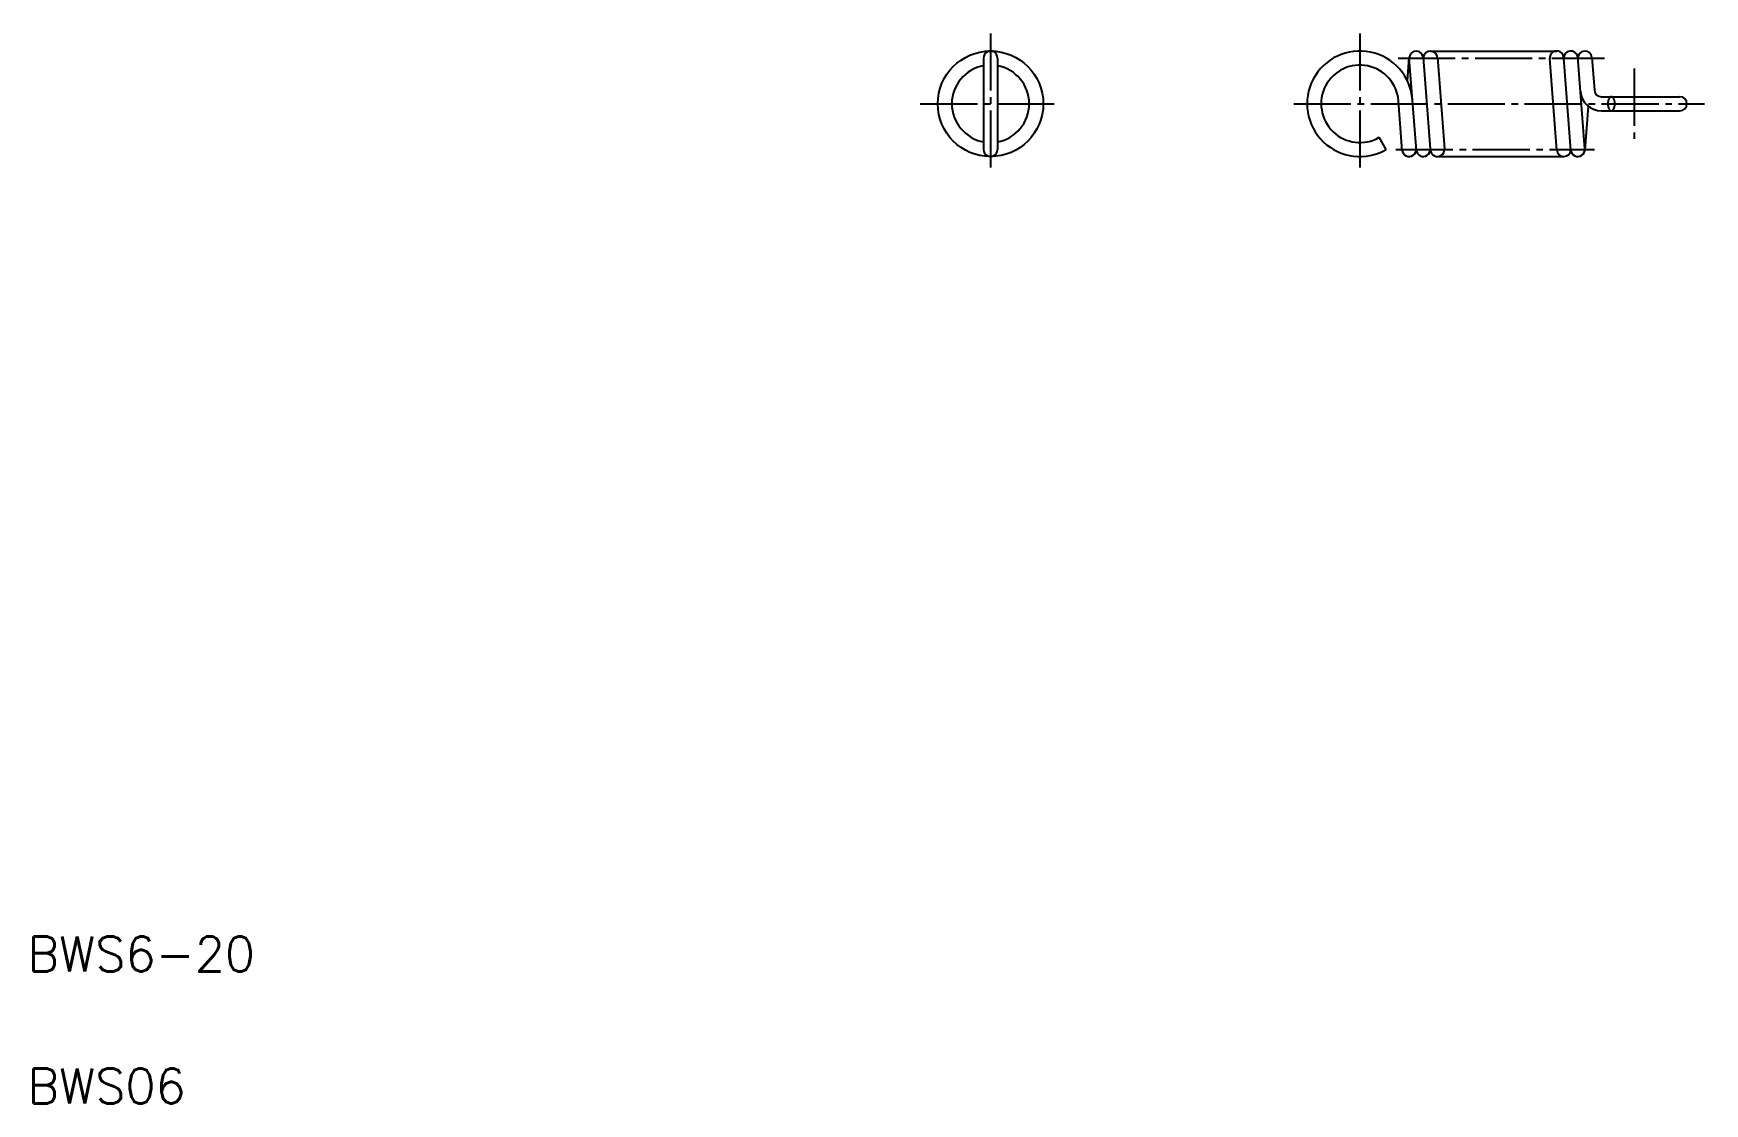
# Model space of a CAD drawing. Extents: x 5.3 to 100.4, y 5 to 65.8.
import ezdxf

# ---------------------------------------------------------------- set-up
doc = ezdxf.new("R2010")
doc.units = 0
doc.header["$LTSCALE"] = 0.25
for name, pattern in [('CENTER', [17.5, 13, -1.5, 1.5, -1.5]), ('DASHED', [3.5, 2, -1.5]), ('PHANTOM', [63.5, 31.75, -6.35, 6.35, -6.35, 6.35, -6.35])]:
    doc.linetypes.add(name, pattern=pattern)
doc.layers.get('0').update_dxf_attribs({"linetype": 'CONTINUOUS'})
doc.layers.add('CENTER', color=1, linetype='CENTER')
doc.styles.get("Standard").update_dxf_attribs({"font": 'txt', "bigfont": 'BIGFONT'})

msp = doc.modelspace()

# ---------------------------------------------------------------- linework, layer by layer
at = {"color": 3, "linetype": 'PHANTOM'}
for p, q in [((84.77, 64.839), (91.955, 64.839)), ((85.17, 58.839), (92.355, 58.839))]:
    msp.add_line(p, q, dxfattribs=at)
for p, q in [((59.363, 64.439), (59.363, 59.239)), ((60.163, 64.439), (60.163, 59.239)), ((83.469, 63.134), (83.572, 64.47)), ((83.977, 59.166), (83.571, 64.452)), ((84.369, 64.47), (84.769, 59.27)), ((85.169, 64.47), (85.569, 59.27)), ((91.956, 59.209), (91.556, 64.409)), ((92.756, 59.209), (92.355, 64.427)), ((93.554, 59.27), (93.148, 64.514)), ((93.954, 64.47), (94.097, 62.609)), ((83.175, 59.163), (82.956, 62.008)), ((94.496, 62.239), (98.963, 62.239)), ((93.746, 61.703), (93.554, 59.209)), ((94.496, 61.439), (98.963, 61.439)), ((82.263, 59.241), (81.863, 59.934)), ((86.967, 58.839), (86.967, 58.839)), ((88.763, 58.839), (88.763, 58.839))]:
    msp.add_line(p, q)
at = {"color": 3, "linetype": 'DASHED'}
msp.add_lwpolyline([(95.063, 62.239, 0.22065), (94.961, 62.184, 0.084444), (94.902, 62.079, 0.049407), (94.872, 61.961, 0.03934), (94.863, 61.839, 0.03893), (94.872, 61.719, 0.049254), (94.902, 61.601, 0.08537), (94.961, 61.495, 0.224819), (95.064, 61.439, 0.217834), (95.165, 61.496, 0.084058), (95.223, 61.601, 0.048987), (95.253, 61.718, 0.039434), (95.263, 61.839, 0.03893), (95.253, 61.96, 0.049254), (95.223, 62.078, 0.08537), (95.164, 62.184, 0.224819), (95.061, 62.239)], format="xyb", dxfattribs=at)
msp.add_circle((59.763, 61.839), 3)
for centre, radius, start, end in [((59.763, 64.439), 0.4, 0, 180.00001), ((80.763, 61.839), 3, 4.39871, 299.99999), ((83.97, 64.439), 0.4, 355.60129, 175.60129), ((84.77, 64.439), 0.4, 355.60129, 175.60129), ((91.955, 64.439), 0.4, 358.17653, 184.3987), ((92.755, 64.439), 0.4, 10.68415, 184.3987), ((93.555, 64.439), 0.4, 4.39871, 184.3987), ((59.763, 61.839), 2.2, 100.47568, 259.52432), ((59.763, 61.839), 2.2, 280.47568, 79.52432), ((80.763, 61.839), 2.2, 4.39871, 299.99999), ((94.496, 62.639), 1.2, 184.39871, 270), ((94.496, 62.639), 0.4, 184.39871, 270), ((98.963, 61.839), 0.4, 270, 90), ((59.763, 59.239), 0.4, 179.99999, 0.00001), ((83.57, 59.239), 0.4, 184.39871, 4.39871), ((84.37, 59.239), 0.4, 184.39871, 4.39871), ((85.17, 59.239), 0.4, 184.39871, 4.39871), ((92.355, 59.239), 0.4, 184.39871, 358.17653), ((93.155, 59.239), 0.4, 184.39871, 4.4249)]:
    msp.add_arc(centre, radius, start, end)
at = {"layer": 'CENTER', "color": 1, "linetype": 'CENTER'}
for p, q in [((59.763, 65.839), (59.763, 57.839)), ((80.763, 65.839), (80.763, 57.839)), ((82.935, 64.439), (94.663, 64.439)), ((96.363, 63.839), (96.363, 59.839)), ((55.763, 61.839), (63.763, 61.839)), ((77.008, 61.839), (100.363, 61.839)), ((82.8, 59.239), (94.101, 59.239))]:
    msp.add_line(p, q, dxfattribs=at)

# ---------------------------------------------------------------- texts
for s, p in [('BWS6-20', (5, 12.5)), ('BWS06', (5, 5))]:
    msp.add_text(s, height=2).set_placement(p)

doc.saveas('drawing.dxf')
